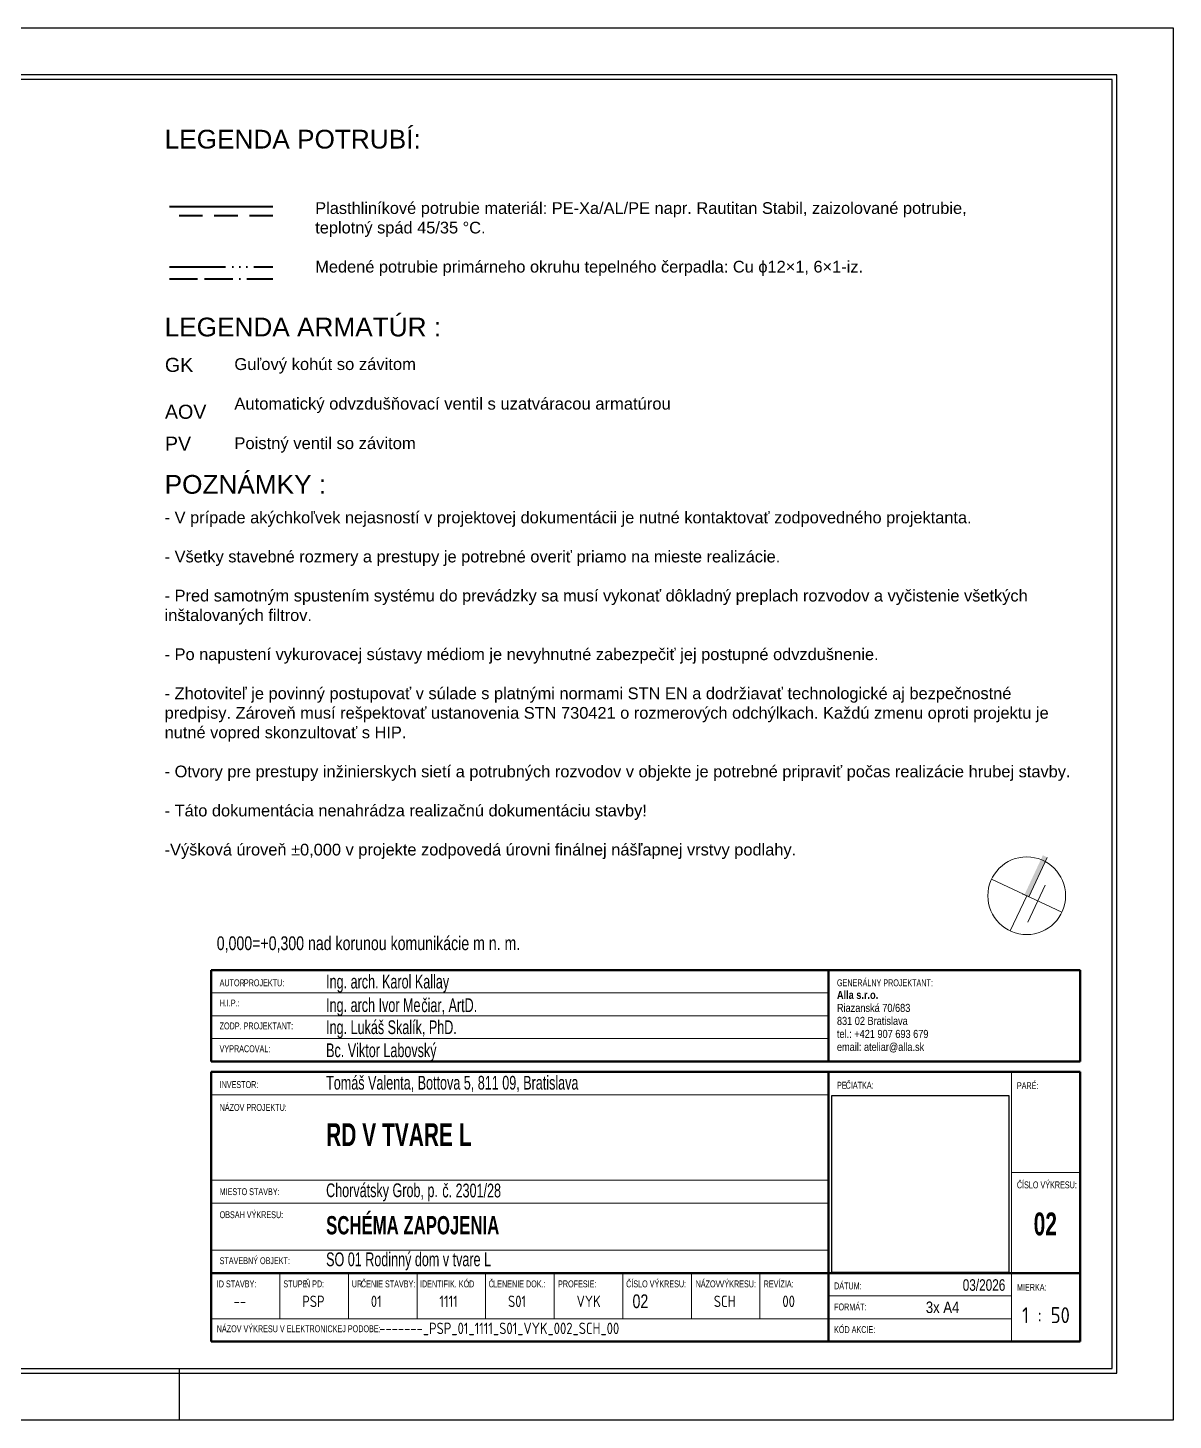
# Model space of a CAD drawing. Header units: millimetres. Extents: x -9498 to 115159, y -2045 to 31741.
# Drawn here: x 62795 to 75013, y -1682 to 13168 of the extents above; entities that cross this region are included whole.
import ezdxf

# ---------------------------------------------------------------- set-up
doc = ezdxf.new("R2010")
doc.units = ezdxf.units.MM
for name, pattern in [('ACAD_ISO06W100', [36, 24, -3, 0, -3, 0, -3, 0, -3]), ('ACAD_ISO11W100', [33, 12, -3, 12, -3, 0, -3]), ('DASH', [75, 50, -25])]:
    doc.linetypes.add(name, pattern=pattern)
for name, color, linetype, lineweight in [('_Wide Lines_', 7, 'Continuous', 70), ('Generic Annotations', 7, 'Continuous', 9), ('Schedule Graphics', 7, 'Continuous', 9), ('Text Notes', 7, 'Continuous', 9), ('Title Blocks', 7, 'Continuous', 9), ('vyk-privod-45', 240, 'Continuous', 40), ('vyk-tc-privod', 175, 'ACAD_ISO06W100', 40), ('vyk-tc-vratka', 30, 'ACAD_ISO11W100', 40), ('vyk-vratka_35°C', 132, 'DASH', 40), ('vyk_POPIS', 7, 'Continuous', 20)]:
    doc.layers.add(name, color=color, linetype=linetype, lineweight=lineweight)
doc.layers.add('NETLAC', color=6, linetype='Continuous', plot=False)
doc.layers.add('vyk-privod2', color=7, linetype='Continuous')
doc.layers.add('vyk-vratka-ZARIADENIE', color=7, linetype='Continuous')
doc.styles.add('ARIAL', font='arial.ttf')
doc.styles.add('Arial Narrow', font='', dxfattribs={"width": 0.8, "height": 1.5})
doc.styles.add('Arial Narrow_1', font='', dxfattribs={"height": 1.75})
doc.styles.add('Arial Narrow_2', font='', dxfattribs={"height": 2.5})
doc.styles.add('Arial Narrow_4', font='', dxfattribs={"width": 0.8, "height": 3})
doc.styles.add('Arial Narrow_5', font='', dxfattribs={"width": 0.9, "height": 3})
doc.styles.add('Arial Narrow_6', font='', dxfattribs={"width": 0.9, "height": 2.5})
doc.styles.add('Arial Narrow_B', font='', dxfattribs={"height": 1.75})
doc.styles.add('Arial Narrow_B_1', font='', dxfattribs={"width": 0.8, "height": 5})
doc.styles.add('Arial Narrow_B_2', font='', dxfattribs={"width": 0.8, "height": 4})
doc.styles.add('ISOCPEUR_10', font='isocpeur.ttf', dxfattribs={"width": 0.8, "height": 2.5})
doc.styles.add('ISOCPEUR_9', font='isocpeur.ttf', dxfattribs={"width": 0.85, "height": 3.5})
doc.styles.get("Standard").update_dxf_attribs({"font": 'arial.ttf'})
doc.styles.get('Arial Narrow').set_extended_font_data('Arial Narrow')
doc.styles.get('Arial Narrow_1').set_extended_font_data('Arial Narrow')
doc.styles.get('Arial Narrow_2').set_extended_font_data('Arial Narrow')
doc.styles.get('Arial Narrow_4').set_extended_font_data('Arial Narrow')
doc.styles.get('Arial Narrow_5').set_extended_font_data('Arial Narrow')
doc.styles.get('Arial Narrow_6').set_extended_font_data('Arial Narrow')
doc.styles.get('Arial Narrow_B').set_extended_font_data('Arial Narrow', bold=True)
doc.styles.get('Arial Narrow_B_1').set_extended_font_data('Arial Narrow', bold=True)
doc.styles.get('Arial Narrow_B_2').set_extended_font_data('Arial Narrow', bold=True)
picture_1 = doc.add_image_def('image1.png', size_in_pixel=(332, 332))

msp = doc.modelspace()

# ---------------------------------------------------------------- hatches: boundary and pattern name
at = {"layer": 'Title Blocks'}
msp.add_hatch(color=256, dxfattribs=at).paths.add_polyline_path([(73426.822, 3921.939), (73622.672, 4341.94), (73670.321, 4319.721), (73474.471, 3899.72)])

# ---------------------------------------------------------------- linework, layer by layer
msp.add_line((64412.773, -1682.244, -0.84), (64412.773, -1132.244, -0.84))
at = {"elevation": -0.84}
for points in [[(43912.773, -1182.244), (74412.773, -1182.244), (74412.773, 12667.756), (43912.773, 12667.756)], [(43962.773, -1132.244), (74362.773, -1132.244), (74362.773, 12617.756), (43962.773, 12617.756)]]:
    msp.add_lwpolyline(points, close=True, dxfattribs=at)
at = {"layer": '_Wide Lines_'}
for p, q in [((64751.241, 3118.472), (74019.641, 3118.472)), ((64751.241, 3118.472), (64751.241, 2142.851)), ((71336.683, 3118.472), (71336.683, 2142.851)), ((74019.641, 3118.472), (74019.641, 2142.851)), ((74019.641, 2142.851), (64751.241, 2142.851)), ((64751.241, -845.05), (64751.241, 2033.032)), ((71336.683, 2033.032), (64751.241, 2033.032)), ((71336.683, 2033.032), (71336.683, -113.334)), ((74019.641, 2033.032), (71336.683, 2033.032)), ((74019.641, 2033.032), (74019.641, -845.05)), ((64751.241, -113.334), (71336.683, -113.334)), ((71336.683, -113.334), (71336.683, -845.05)), ((74019.641, -113.334), (71336.683, -113.334)), ((74019.641, -845.05), (64751.241, -845.05))]:
    msp.add_line(p, q, dxfattribs=at)
at = {"layer": 'Generic Annotations'}
for p, q in [((73474.471, 3899.72), (73670.321, 4319.721)), ((73670.321, 4319.721), (73474.471, 3899.72)), ((73826.437, 3735.596), (73074.856, 4086.064)), ((73646.94, 4024.84), (73463.063, 3630.515)), ((73463.063, 3630.515), (73646.94, 4024.84)), ((73450.647, 3910.83), (73275.413, 3535.039)), ((73402.998, 3933.049), (73450.647, 3910.83)), ((73426.822, 3921.939), (73474.471, 3899.72)), ((73426.822, 3921.939), (73474.471, 3899.72))]:
    msp.add_line(p, q, dxfattribs=at)
msp.add_circle((73450.647, 3910.83), 414.639, dxfattribs=at)
at = {"layer": 'NETLAC', "elevation": -0.84}
msp.add_lwpolyline([(75012.773, -1682.244), (43412.773, -1682.244), (43412.773, 13167.756), (75012.773, 13167.756)], close=True, dxfattribs=at)
at = {"layer": 'Title Blocks'}
for p, q in [((71336.683, 2142.851), (71336.683, 3118.472)), ((71336.683, 2874.567), (64751.241, 2874.567)), ((71336.683, 2630.661), (64751.241, 2630.661)), ((71336.683, 2386.756), (64751.241, 2386.756)), ((73287.925, -845.05), (73287.925, 2033.032)), ((71336.683, 1789.127), (64751.241, 1789.127)), ((71336.683, 1057.411), (71336.683, -113.334)), ((73287.925, 959.849), (74019.641, 959.849)), ((71336.683, 877.359), (64751.241, 877.359)), ((71336.683, 633.454), (64751.241, 633.454)), ((71336.683, 130.571), (64751.241, 130.571)), ((65482.956, -113.334), (65482.956, -601.144)), ((66214.672, -113.334), (66214.672, -601.144)), ((66946.388, -113.334), (66946.388, -601.144)), ((67678.104, -113.334), (67678.104, -601.144)), ((68409.819, -113.334), (68409.819, -601.144)), ((69141.535, -113.334), (69141.535, -601.144)), ((69873.251, -113.334), (69873.251, -601.144)), ((70604.967, -113.334), (70604.967, -601.144)), ((71336.683, -113.334), (71336.683, -845.05)), ((74019.641, -113.334), (71336.683, -113.334)), ((73287.925, -357.239), (71336.683, -357.239)), ((73287.925, -601.144), (64751.241, -601.144))]:
    msp.add_line(p, q, dxfattribs=at)
at = {"layer": 'vyk-privod-45'}
msp.add_line((64305.114, 11261.923), (65408.262, 11261.923), dxfattribs=at)
at = {"layer": 'vyk-tc-privod', "ltscale": 25}
msp.add_line((64305.114, 10618.649), (65408.262, 10618.649), dxfattribs=at)
at = {"layer": 'vyk-tc-vratka', "ltscale": 25}
msp.add_line((64305.114, 10490.346), (65408.262, 10490.346), dxfattribs=at)
at = {"layer": 'vyk-vratka_35°C', "ltscale": 5}
msp.add_line((65408.262, 11161.923), (64305.114, 11161.923), dxfattribs=at)

# ---------------------------------------------------------------- texts
at = {"char_height": 125, "attachment_point": 1}
for s, width, insert in [('\\PPlasthliníkové potrubie materiál: PE-Xa/AL/PE napr. Rautitan Stabil, zaizolované potrubie, teplotný spád 45/35 °C.^J\\PMedené potrubie primárneho okruhu tepelného čerpadla: Cu ϕ12×1, 6×1-iz.', 7416.57887, (65860.624, 11516.549)), ('- V prípade akýchkoľvek nejasností v projektovej dokumentácii je nutné kontaktovať zodpovedného projektanta.\\P\\P- Všetky stavebné rozmery a prestupy je potrebné overiť priamo na mieste realizácie.\\P\\P- Pred samotným spustením systému do prevádzky sa musí vykonať dôkladný preplach rozvodov a vyčistenie všetkých inštalovaných filtrov.\\P\\P- Po napustení vykurovacej sústavy médiom je nevyhnutné zabezpečiť jej postupné odvzdušnenie.\\P\\P- Zhotoviteľ je povinný postupovať v súlade s platnými normami STN EN a dodržiavať technologické aj bezpečnostné predpisy. Zároveň musí rešpektovať ustanovenia STN 730421 o rozmerových odchýlkach. Každú zmenu oproti projektu je nutné vopred skonzultovať s HIP.\\P\\P- Otvory pre prestupy inžinierskych sietí a potrubných rozvodov v objekte je potrebné pripraviť počas realizácie hrubej stavby.\\P\\P- Táto dokumentácia nenahrádza realizačnú dokumentáciu stavby!\\P\\P-Výšková úroveň ±0,000 v projekte zodpovedá úrovni finálnej nášľapnej vrstvy podlahy.', 9481.57798, (64253.956, 8007.921))]:
    msp.add_mtext_dynamic_manual_height_columns(s, width=width, gutter_width=625, heights=[0], dxfattribs=dict(at, insert=insert))
at = {"layer": 'Schedule Graphics', "style": 'ARIAL'}
for s, p in [('LEGENDA POTRUBÍ:', (64253.956, 11880.523)), ('LEGENDA ARMATÚR :', (64253.956, 9876.842, -0.84)), ('POZNÁMKY :', (64253.956, 8198.734))]:
    msp.add_text(s, height=200, dxfattribs=at).set_placement(p)
at = {"layer": 'Text Notes', "attachment_point": 1, "style": 'ISOCPEUR_10'}
for s, insert, char_height, width in [('--', (64990.409, -353.96), 121.9526, 168.94293), ('PSP', (65722.125, -353.96), 121.9526, 281.57155), ('01', (66453.841, -353.96), 121.9526, 143.91435), ('1111', (67185.557, -353.96), 121.9526, 237.77153), ('S01', (67917.272, -353.96), 121.9526, 237.77153), ('VYK', (68648.988, -353.96), 121.9526, 294.08585), ('SCH', (70112.42, -353.96), 121.9526, 237.77153), ('00', (70844.136, -353.96), 121.9526, 168.94293), ('-------_PSP_01_1111_S01_VYK_002_SCH_00', (66543.338, -642.359), 121.95263, 3213.04429)]:
    msp.add_mtext(s, dxfattribs=dict(at, insert=insert, char_height=char_height, width=width))
at = {"layer": 'Title Blocks', "attachment_point": 1}
for s, insert, char_height, width, style in [('0,000=+0,300 nad korunou komunikácie m n. m.', (64810.128, 3477.745), 146.34316, 3966.63927, 'Arial Narrow_5'), ('AUTOR', (64840.616, 3018.87), 73.1716, 287.8287, 'Arial Narrow'), (' PROJEKTU:', (65078.098, 3018.87), 73.1716, 484.92879, 'Arial Narrow'), ('Ing. arch. Karol Kallay', (65976.883, 3068.305), 146.34316, 1608.08643, 'Arial Narrow_4'), ('GENERÁLNY PROJEKTANT:', (71426.058, 3018.87), 73.17158, 1104.38621, 'Arial Narrow'), ('Ing. arch Ivor Me', (65976.883, 2818.302), 146.34316, 1232.65769, 'Arial Narrow_4'), ('čiar, ArtD.', (66992.341, 2816.716), 146.34316, 732.08604, 'Arial Narrow_4'), ('Alla s.r.o.', (71426.058, 2896.206), 85.36684, 527.94666, 'Arial Narrow_B'), ('H.I.P.:', (64840.616, 2803.167), 73.1716, 225.25724, 'Arial Narrow'), ('Riazanská 70/683', (71426.058, 2757.46), 85.36684, 950.30399, 'Arial Narrow_1'), ('ZODP. PROJEKTANT:', (64840.616, 2559.261), 73.17158, 841.58609, 'Arial Narrow'), ('Ing. Lukáš Skalík, PhD.', (65976.883, 2582.019), 146.34316, 2648.23046, 'Arial Narrow_4'), ('831 02 Bratislava', (71426.058, 2618.713), 85.36684, 915.10755, 'Arial Narrow_1'), ('tel.: +421 907 693 679', (71426.058, 2479.967), 85.36684, 1181.03624, 'Arial Narrow_1'), ('VYPRACOVAL:', (64840.616, 2315.356), 73.17158, 588.17169, 'Arial Narrow'), ('Bc. Viktor Labovský', (65976.883, 2335.829), 146.34316, 1357.8006, 'Arial Narrow_4'), ('email: ateliar@alla.sk', (71426.058, 2341.22), 85.36684, 1130.19693, 'Arial Narrow_1'), ('INVESTOR:', (64840.616, 1933.431), 73.1716, 444.25734, 'Arial Narrow'), ('Tomáš Valenta, Bottova 5, 811 09, Bratislava', (65976.883, 1989.725), 146.34316, 3300.64433, 'Arial Narrow_4'), ('ČIATKA:', (71518.986, 1926.571), 73.1716, 322.243, 'Arial Narrow'), ('PARÉ:', (73345.535, 1921.697), 73.1716, 250.28583, 'Arial Narrow'), ('PE', (71426.058, 1926.571), 73.1716, 112.62862, 'Arial Narrow'), ('NÁZOV PROJEKTU:', (64840.616, 1689.716), 73.17158, 769.62891, 'Arial Narrow'), ('RD V TVARE L', (65976.883, 1485.247), 243.90526, 1905.30085, 'Arial Narrow_B_1'), ('MIESTO STAVBY:', (64840.616, 791.268), 73.17158, 691.41459, 'Arial Narrow'), ('Chorvátsky Grob, p.', (65976.883, 842.608), 146.34316, 1457.91494, 'Arial Narrow_4'), ('č. 2301/28', (67216.164, 840.237), 146.3432, 766.50034, 'Arial Narrow_4'), ('ČÍSLO VÝKRESU:', (73345.535, 863.758), 73.17158, 691.41459, 'Arial Narrow'), ('OBSAH VÝKRESU:', (64840.616, 545.34), 73.17158, 735.21461, 'Arial Narrow'), ('\\pxt17;SCHÉMA ZAPOJENIA', (65976.883, 494.418), 195.12421, 4200.43691, 'Arial Narrow_B_2'), ('02', (73524.688, 532.729), 243.9053, 306.60014, 'Arial Narrow_B_1'), ('STAVEBNÝ OBJEKT:', (64840.616, 54.979), 73.17158, 813.42893, 'Arial Narrow'), ('SO 01 Rodinný dom v tvare L', (65976.883, 106.319), 146.34316, 2155.58667, 'Arial Narrow_4'), ('ID STAVBY:', (64810.128, -192.356), 73.1716, 456.77163, 'Arial Narrow'), ('STUPE', (65521.087, -192.356), 73.1716, 278.44298, 'Arial Narrow'), ('Ň PD:', (65750.825, -192.356), 73.1716, 219.0001, 'Arial Narrow'), ('UR', (66250.644, -192.356), 73.1716, 118.88577, 'Arial Narrow'), ('ČENIE STAVBY:', (66348.735, -192.356), 73.17158, 628.84314, 'Arial Narrow'), ('IDENTIFIK. KÓD', (66977.844, -192.356), 73.17158, 619.45742, 'Arial Narrow'), ('\\fArial Narrow|b0|i0|c238|p34|;\\W.8;:', (67488.947, -192.356), 73.17158, 21.90001, 'Arial Narrow'), ('\\fArial Narrow|b0|i0|c238|p34|;\\W.8;Č', (67710.112, -192.356), 73.17158, 59.44288, 'Arial Narrow'), ('LENENIE DOK.:', (67759.157, -192.356), 73.17158, 600.68598, 'Arial Narrow'), ('PROFESIE:', (68451.279, -192.356), 73.1716, 441.12877, 'Arial Narrow'), ('ČÍSLO VÝKRESU:', (69177.202, -192.356), 73.17158, 691.41459, 'Arial Narrow'), ('NÁZOV', (69918.369, -192.356), 73.1716, 284.70013, 'Arial Narrow'), (' VÝKRESU:', (70153.27, -192.356), 73.1716, 444.25734, 'Arial Narrow'), ('REVÍZIA:', (70644.292, -192.356), 73.1716, 344.14301, 'Arial Narrow'), ('DÁTUM:', (71395.57, -213.236), 73.1716, 315.98586, 'Arial Narrow'), ('03/2026', (72767.926, -179.908), 121.9526, 549.06453, 'Arial Narrow_6'), ('MIERKA:', (73346.812, -228.48), 73.1716, 341.01444, 'Arial Narrow'), ('02', (69245.544, -340.904), 146.3432, 204.13938, 'Arial Narrow_5'), ('FORMÁT:', (71395.57, -438.087), 73.1716, 369.17159, 'Arial Narrow'), ('3x A4', (72374.38, -417.433), 121.9526, 1024.6076, 'Arial Narrow_2'), (' 1 : 50', (73308.902, -477.057), 170.7337, 708.03514, 'ISOCPEUR_9'), ('NÁZOV VÝKRESU V ELEKTRONICKEJ PODOBE:', (64810.128, -671.02), 73.17158, 1886.52941, 'Arial Narrow'), ('KÓD AKCIE:', (71395.57, -679.705), 73.1716, 472.4145, 'Arial Narrow')]:
    msp.add_mtext(s, dxfattribs=dict(at, insert=insert, char_height=char_height, width=width, style=style))
at = {"layer": 'vyk-privod2', "lineweight": 35, "style": 'ARIAL'}
for s, p in [('GK', (64257.137, 9497.881, -0.84)), ('AOV', (64257.137, 8997.881, -0.84)), ('PV', (64257.137, 8658.224, -0.84))]:
    msp.add_text(s, height=150, dxfattribs=at).set_placement(p)
at = {"layer": 'vyk_POPIS', "insert": (64997.98, 9644.681, -0.84), "char_height": 126.5, "attachment_point": 1, "style": 'ARIAL'}
msp.add_mtext_dynamic_manual_height_columns('Guľový kohút so závitom\\P\\PAutomatický odvzdušňovací ventil s uzatváracou armatúrou\\P\\PPoistný ventil so závitom', width=9488.82476, gutter_width=12.5, heights=[0], dxfattribs=at)

# ---------------------------------------------------------------- pictures from other files: only their frames are drawn
at = {"layer": 'vyk-vratka-ZARIADENIE'}
image = msp.add_image(picture_1, insert=(71373.305, -108.546), size_in_units=(1888.193, 1888.193), dxfattribs=at)
image.dxf.flags = 7

doc.saveas('drawing.dxf')
